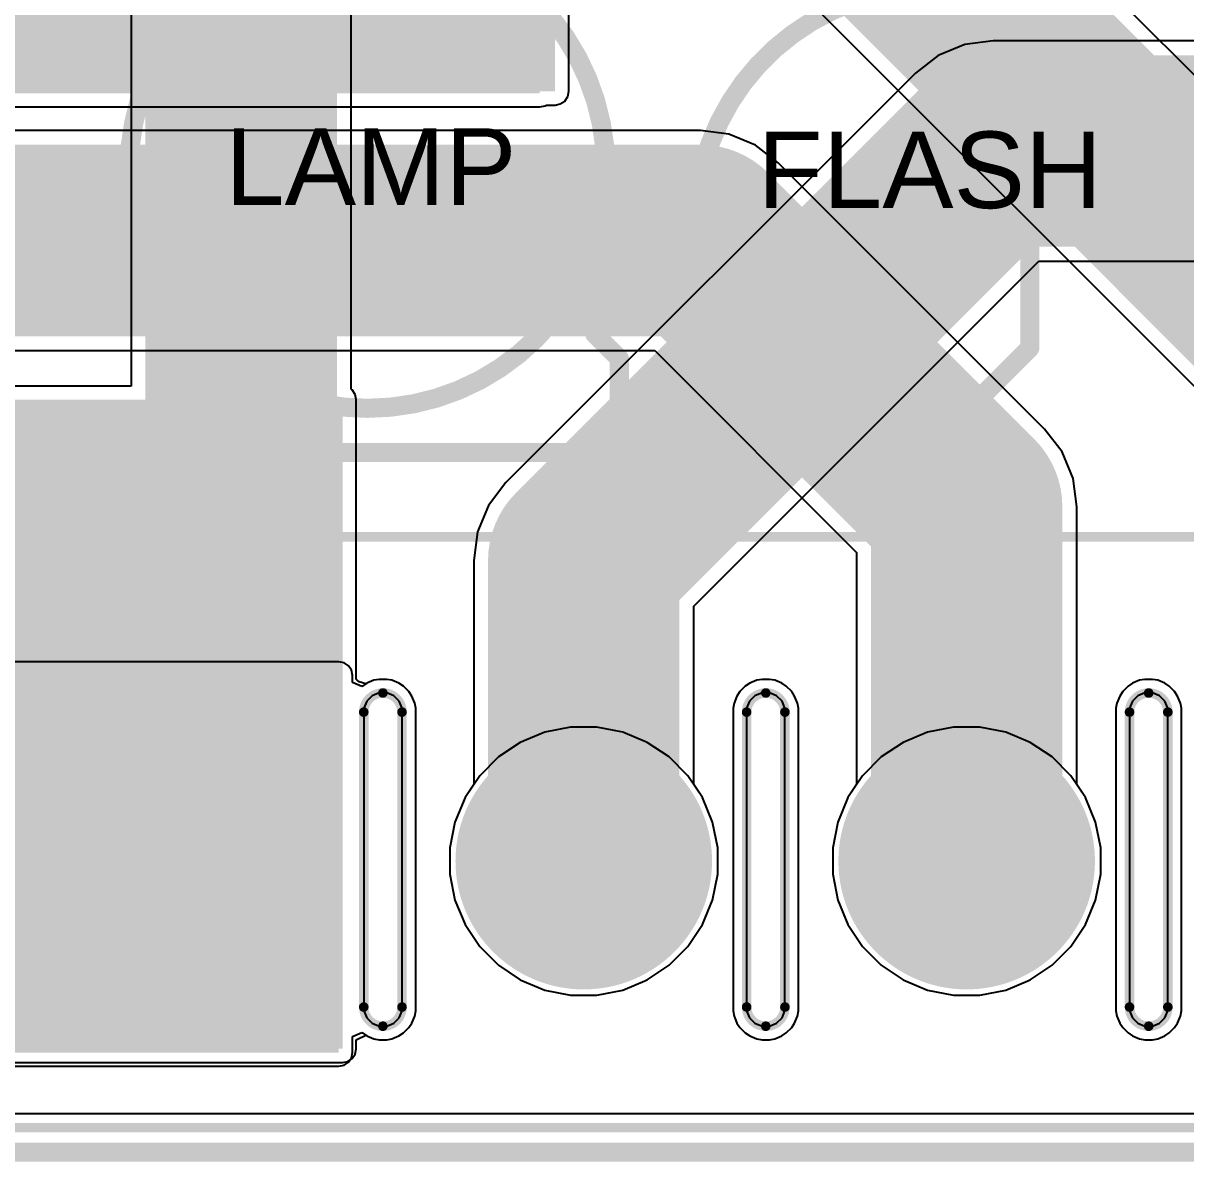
# Model space of a CAD drawing. Header units: millimetres. Extents: x -5 to 123, y 0 to 98.
# Drawn here: x 11.38 to 26.81, y -0.13 to 14.97 of the extents above; entities that cross this region are included whole.
import ezdxf

# ---------------------------------------------------------------- set-up
doc = ezdxf.new("R2010")
doc.units = ezdxf.units.MM
for name, color, linetype in [('BottomLayer', 5, 'Continuous'), ('BottomSolder', 6, 'Continuous'), ('Mechanical2', 216, 'Continuous'), ('MultiLayer', 9, 'Continuous'), ('PadHoleLayer', 156, 'Continuous'), ('TopLayer', 1, 'Continuous'), ('TopOverlay', 2, 'Continuous'), ('TopSolder', 216, 'Continuous')]:
    doc.layers.add(name, color=color, linetype=linetype)
doc.styles.add('Arial', font='', dxfattribs={"height": 0.2})
doc.styles.get('Arial').set_extended_font_data('Arial')

# ---------------------------------------------------------------- blocks, each defined once
blk = doc.blocks.new('DB2EVC_5_08_8P_GN_101')
at = {"layer": 'BottomLayer'}
h = blk.add_hatch(color=5, dxfattribs=at)
edge = h.paths.add_edge_path()
edge.add_arc((-7.62, 0), 1.6, 0, 360)
h = blk.add_hatch(color=5, dxfattribs=at)
edge = h.paths.add_edge_path()
edge.add_arc((-2.54, 0), 1.6, 0, 360)
h = blk.add_hatch(color=5, dxfattribs=at)
edge = h.paths.add_edge_path()
edge.add_arc((2.54, 0), 1.6, 0, 360)
at = {"layer": 'BottomSolder'}
h = blk.add_hatch(color=6, dxfattribs=at)
edge = h.paths.add_edge_path()
edge.add_arc((-7.62, 0), 1.702, 0, 360)
h = blk.add_hatch(color=6, dxfattribs=at)
edge = h.paths.add_edge_path()
edge.add_arc((-2.54, 0), 1.702, 0, 360)
h = blk.add_hatch(color=6, dxfattribs=at)
edge = h.paths.add_edge_path()
edge.add_arc((2.54, 0), 1.702, 0, 360)
at = {"layer": 'MultiLayer'}
h = blk.add_hatch(color=9, dxfattribs=at)
edge = h.paths.add_edge_path()
edge.add_arc((-7.62, 0), 1.6, 0, 360)
h = blk.add_hatch(color=9, dxfattribs=at)
edge = h.paths.add_edge_path()
edge.add_arc((-2.54, 0), 1.6, 0, 360)
h = blk.add_hatch(color=9, dxfattribs=at)
edge = h.paths.add_edge_path()
edge.add_arc((2.54, 0), 1.6, 0, 360)
at = {"layer": 'PadHoleLayer'}
h = blk.add_hatch(color=156, dxfattribs=at)
edge = h.paths.add_edge_path()
edge.add_arc((-7.62, 0), 0.85, 0, 360)
h = blk.add_hatch(color=156, dxfattribs=at)
edge = h.paths.add_edge_path()
edge.add_arc((-2.54, 0), 0.85, 0, 360)
h = blk.add_hatch(color=156, dxfattribs=at)
edge = h.paths.add_edge_path()
edge.add_arc((2.54, 0), 0.85, 0, 360)
at = {"layer": 'TopLayer'}
h = blk.add_hatch(color=1, dxfattribs=at)
edge = h.paths.add_edge_path()
edge.add_arc((-7.62, 0), 1.6, 0, 360)
h = blk.add_hatch(color=1, dxfattribs=at)
edge = h.paths.add_edge_path()
edge.add_arc((-2.54, 0), 1.6, 0, 360)
h = blk.add_hatch(color=1, dxfattribs=at)
edge = h.paths.add_edge_path()
edge.add_arc((2.54, 0), 1.6, 0, 360)
at = {"layer": 'TopSolder'}
h = blk.add_hatch(color=216, dxfattribs=at)
edge = h.paths.add_edge_path()
edge.add_arc((-7.62, 0), 1.702, 0, 360)
h = blk.add_hatch(color=216, dxfattribs=at)
edge = h.paths.add_edge_path()
edge.add_arc((-2.54, 0), 1.702, 0, 360)
h = blk.add_hatch(color=216, dxfattribs=at)
edge = h.paths.add_edge_path()
edge.add_arc((2.54, 0), 1.702, 0, 360)
at = {"layer": 'TopOverlay', "const_width": 0.127}
for points in [[(-20.365, 4.301), (20.345, 4.301)], [(-20.365, -3.536), (20.345, -3.536)]]:
    blk.add_lwpolyline(points, dxfattribs=at)

msp = doc.modelspace()

# ---------------------------------------------------------------- hatches: boundary and pattern name
at = {"layer": 'BottomLayer'}
msp.add_hatch(color=5, dxfattribs=at).paths.add_polyline_path([(15.621, 9.982), (6.604, 9.982), (6.604, 1.372), (15.621, 1.372)])
at = {"layer": 'TopLayer'}
for points in [[(14.935, 21.107), (14.935, 14.072), (18.44, 14.072), (18.44, 21.107)], [(18.237, 17.755), (1.797, 17.755), (1.797, 14.046), (18.237, 14.046)], [(6.528, 1.321), (15.57, 1.321), (15.57, 6.325), (6.528, 6.325)]]:
    msp.add_hatch(color=1, dxfattribs=at).paths.add_polyline_path(points)

# ---------------------------------------------------------------- linework, layer by layer
at = {"layer": 'BottomLayer'}
for p, q in [((12.815, 19.431), (12.815, 10.163)), ((15.735, 10.12), (15.735, 18.826)), ((23.876, 14.692), (23.524, 14.546)), ((24.254, 14.741), (23.876, 14.692)), ((31.449, 14.741), (24.254, 14.741)), ((23.524, 14.546), (23.221, 14.314)), ((23.221, 14.314), (17.789, 8.881)), ((20.282, 7.244), (24.859, 11.821)), ((24.859, 11.821), (31.449, 11.821)), ((12.815, 10.163), (10.389, 10.163)), ((15.749, 10.11), (15.735, 10.12)), ((15.788, 10.052), (15.749, 10.11)), ((15.802, 9.982), (15.788, 10.052)), ((15.802, 6.274), (15.802, 9.982)), ((17.789, 8.881), (17.557, 8.579)), ((17.557, 8.579), (17.411, 8.227)), ((17.411, 8.227), (17.361, 7.849)), ((17.361, 7.849), (17.361, 4.875)), ((20.282, 4.875), (20.282, 7.244)), ((15.814, 6.261), (15.802, 6.274)), ((15.841, 6.24), (15.814, 6.261)), ((15.929, 6.211), (15.841, 6.24)), ((15.943, 6.22), (15.929, 6.211)), ((16.036, 6.259), (15.943, 6.22)), ((16.106, 6.272), (16.036, 6.259)), ((16.207, 6.272), (16.106, 6.272)), ((16.276, 6.259), (16.207, 6.272)), ((16.369, 6.22), (16.276, 6.259)), ((16.428, 6.181), (16.369, 6.22)), ((16.369, 6.22), (16.369, 6.22)), ((16.5, 6.109), (16.428, 6.181)), ((20.964, 6.181), (20.893, 6.109)), ((21.023, 6.22), (20.964, 6.181)), ((21.116, 6.259), (21.023, 6.22)), ((21.186, 6.272), (21.116, 6.259)), ((21.287, 6.272), (21.186, 6.272)), ((21.356, 6.259), (21.287, 6.272)), ((21.449, 6.22), (21.356, 6.259)), ((21.508, 6.181), (21.449, 6.22)), ((21.449, 6.22), (21.449, 6.22)), ((21.58, 6.109), (21.508, 6.181)), ((26.044, 6.181), (25.973, 6.109)), ((26.103, 6.22), (26.044, 6.181)), ((26.196, 6.259), (26.103, 6.22)), ((26.266, 6.272), (26.196, 6.259)), ((26.367, 6.272), (26.266, 6.272)), ((26.436, 6.259), (26.367, 6.272)), ((26.529, 6.22), (26.436, 6.259)), ((26.588, 6.181), (26.529, 6.22)), ((26.529, 6.22), (26.529, 6.22)), ((26.66, 6.109), (26.588, 6.181)), ((16.539, 6.05), (16.5, 6.109)), ((16.578, 5.957), (16.539, 6.05)), ((20.853, 6.05), (20.815, 5.957)), ((20.893, 6.109), (20.853, 6.05)), ((21.619, 6.05), (21.58, 6.109)), ((21.658, 5.957), (21.619, 6.05)), ((25.933, 6.05), (25.895, 5.957)), ((25.973, 6.109), (25.933, 6.05)), ((26.699, 6.05), (26.66, 6.109)), ((26.738, 5.957), (26.699, 6.05)), ((16.591, 5.888), (16.578, 5.957)), ((16.591, 1.874), (16.591, 5.888)), ((20.815, 5.957), (20.801, 5.888)), ((20.801, 5.888), (20.801, 1.874)), ((21.671, 5.888), (21.658, 5.957)), ((21.671, 1.874), (21.671, 5.888)), ((25.895, 5.957), (25.881, 5.888)), ((25.881, 5.888), (25.881, 1.874)), ((26.751, 5.888), (26.738, 5.957)), ((26.751, 1.874), (26.751, 5.888)), ((23.383, 5.57), (23.059, 5.436)), ((23.726, 5.639), (23.383, 5.57)), ((24.076, 5.639), (23.726, 5.639)), ((24.42, 5.57), (24.076, 5.639)), ((24.744, 5.436), (24.42, 5.57)), ((23.059, 5.436), (22.768, 5.242)), ((25.035, 5.242), (24.744, 5.436)), ((22.768, 5.242), (22.52, 4.994)), ((25.282, 4.994), (25.035, 5.242)), ((22.52, 4.994), (22.326, 4.703)), ((25.477, 4.703), (25.282, 4.994)), ((17.361, 4.875), (17.246, 4.703)), ((20.397, 4.703), (20.282, 4.875)), ((17.246, 4.703), (17.112, 4.379)), ((20.531, 4.379), (20.397, 4.703)), ((22.326, 4.703), (22.192, 4.379)), ((25.611, 4.379), (25.477, 4.703)), ((17.112, 4.379), (17.044, 4.036)), ((20.599, 4.036), (20.531, 4.379)), ((22.192, 4.379), (22.124, 4.036)), ((25.679, 4.036), (25.611, 4.379)), ((17.044, 4.036), (17.044, 3.686)), ((20.599, 3.686), (20.599, 4.036)), ((22.124, 4.036), (22.124, 3.686)), ((25.679, 3.686), (25.679, 4.036)), ((17.044, 3.686), (17.112, 3.342)), ((20.531, 3.342), (20.599, 3.686)), ((22.124, 3.686), (22.192, 3.342)), ((25.611, 3.342), (25.679, 3.686)), ((17.112, 3.342), (17.246, 3.019)), ((20.397, 3.019), (20.531, 3.342)), ((22.192, 3.342), (22.326, 3.019)), ((25.477, 3.019), (25.611, 3.342)), ((17.246, 3.019), (17.44, 2.728)), ((20.202, 2.728), (20.397, 3.019)), ((22.326, 3.019), (22.52, 2.728)), ((25.282, 2.728), (25.477, 3.019)), ((17.44, 2.728), (17.688, 2.48)), ((19.955, 2.48), (20.202, 2.728)), ((22.52, 2.728), (22.768, 2.48)), ((25.035, 2.48), (25.282, 2.728)), ((17.688, 2.48), (17.979, 2.285)), ((19.664, 2.285), (19.955, 2.48)), ((22.768, 2.48), (23.059, 2.285)), ((24.744, 2.285), (25.035, 2.48)), ((17.979, 2.285), (18.303, 2.151)), ((19.34, 2.151), (19.664, 2.285)), ((23.059, 2.285), (23.383, 2.151)), ((24.42, 2.151), (24.744, 2.285)), ((18.303, 2.151), (18.646, 2.083)), ((18.646, 2.083), (18.996, 2.083)), ((18.996, 2.083), (19.34, 2.151)), ((23.383, 2.151), (23.726, 2.083)), ((23.726, 2.083), (24.076, 2.083)), ((24.076, 2.083), (24.42, 2.151)), ((16.578, 1.805), (16.591, 1.874)), ((20.801, 1.874), (20.815, 1.805)), ((21.658, 1.805), (21.671, 1.874)), ((25.881, 1.874), (25.895, 1.805)), ((26.738, 1.805), (26.751, 1.874)), ((16.5, 1.653), (16.539, 1.712)), ((16.539, 1.712), (16.578, 1.805)), ((16.539, 1.712), (16.539, 1.712)), ((20.815, 1.805), (20.853, 1.712)), ((20.853, 1.712), (20.893, 1.653)), ((21.58, 1.653), (21.619, 1.712)), ((21.619, 1.712), (21.658, 1.805)), ((21.619, 1.712), (21.619, 1.712)), ((25.895, 1.805), (25.933, 1.712)), ((25.933, 1.712), (25.973, 1.653)), ((26.66, 1.653), (26.699, 1.712)), ((26.699, 1.712), (26.738, 1.805)), ((26.699, 1.712), (26.699, 1.712)), ((15.809, 1.496), (15.929, 1.551)), ((15.929, 1.551), (15.943, 1.542)), ((16.369, 1.542), (16.428, 1.581)), ((16.428, 1.581), (16.5, 1.653)), ((20.893, 1.653), (20.964, 1.581)), ((20.964, 1.581), (21.023, 1.542)), ((21.449, 1.542), (21.508, 1.581)), ((21.508, 1.581), (21.58, 1.653)), ((25.973, 1.653), (26.044, 1.581)), ((26.044, 1.581), (26.103, 1.542)), ((26.529, 1.542), (26.588, 1.581)), ((26.588, 1.581), (26.66, 1.653)), ((15.802, 1.488), (15.809, 1.496)), ((15.802, 1.372), (15.802, 1.488)), ((15.943, 1.542), (16.036, 1.504)), ((16.036, 1.504), (16.106, 1.49)), ((16.106, 1.49), (16.207, 1.49)), ((16.207, 1.49), (16.276, 1.504)), ((16.276, 1.504), (16.369, 1.542)), ((21.023, 1.542), (21.116, 1.504)), ((21.116, 1.504), (21.186, 1.49)), ((21.186, 1.49), (21.287, 1.49)), ((21.287, 1.49), (21.356, 1.504)), ((21.356, 1.504), (21.449, 1.542)), ((26.103, 1.542), (26.196, 1.504)), ((26.196, 1.504), (26.266, 1.49)), ((26.266, 1.49), (26.367, 1.49)), ((26.367, 1.49), (26.436, 1.504)), ((26.436, 1.504), (26.529, 1.542)), ((15.69, 1.204), (15.749, 1.243)), ((15.749, 1.243), (15.788, 1.302)), ((15.788, 1.302), (15.802, 1.372)), ((6.604, 1.19), (15.621, 1.19)), ((15.621, 1.19), (15.69, 1.204)), ((122.504, 0.508), (0.559, 0.508))]:
    msp.add_line(p, q, dxfattribs=at)
at = {"layer": 'BottomLayer', "const_width": 2.54}
for points in [[(14.275, 4.573), (14.275, 19.431)], [(18.821, 7.849), (24.254, 13.281)], [(24.254, 13.281), (31.683, 13.281)], [(18.821, 3.861), (18.821, 7.849)], [(13.741, 4.039), (14.275, 4.573)], [(13.741, 3.861), (13.741, 4.039)]]:
    msp.add_lwpolyline(points, dxfattribs=at)
at = {"layer": 'BottomLayer', "const_width": 1.27}
for points in [[(23.619, 13.281, 1), (24.889, 13.281, 1)], [(23.619, 13.281, 1), (24.889, 13.281, 1)], [(18.186, 7.849, 1), (19.456, 7.849, 1)], [(18.186, 7.849, 1), (19.456, 7.849, 1)], [(13.64, 4.573, 1), (14.91, 4.573, 1)], [(13.64, 4.573, 1), (14.91, 4.573, 1)], [(13.106, 4.039, 1), (14.376, 4.039, 1)], [(13.106, 4.039, 1), (14.376, 4.039, 1)], [(13.106, 3.861, 1), (14.376, 3.861, 1)], [(18.186, 3.861, 1), (19.456, 3.861, 1)]]:
    msp.add_lwpolyline(points, format="xyb", close=True, dxfattribs=at)
at = {"layer": 'Mechanical2', "const_width": 0.127}
for points in [[(15.902, 5.837, -0.414214), (16.156, 6.091)], [(16.156, 6.091, -0.414214), (16.41, 5.837)], [(20.982, 5.837, -0.414214), (21.236, 6.091)], [(21.236, 6.091, -0.414214), (21.49, 5.837)], [(26.062, 5.837, -0.414214), (26.316, 6.091)], [(26.316, 6.091, -0.414214), (26.57, 5.837)], [(16.156, 1.671, -0.414214), (15.902, 1.925)], [(16.41, 1.925, -0.414214), (16.156, 1.671)], [(21.236, 1.671, -0.414214), (20.982, 1.925)], [(21.49, 1.925, -0.414214), (21.236, 1.671)], [(26.316, 1.671, -0.414214), (26.062, 1.925)], [(26.57, 1.925, -0.414214), (26.316, 1.671)]]:
    msp.add_lwpolyline(points, format="xyb", dxfattribs=at)
at = {"layer": 'Mechanical2', "const_width": 0.0635}
for points in [[(16.124, 6.091, 1), (16.188, 6.091, 1)], [(16.124, 6.091, 1), (16.188, 6.091, 1)], [(21.204, 6.091, 1), (21.268, 6.091, 1)], [(21.204, 6.091, 1), (21.268, 6.091, 1)], [(26.284, 6.091, 1), (26.348, 6.091, 1)], [(26.284, 6.091, 1), (26.348, 6.091, 1)], [(15.87, 5.837, 1), (15.934, 5.837, 1)], [(15.87, 5.837, 1), (15.934, 5.837, 1)], [(16.378, 5.837, 1), (16.442, 5.837, 1)], [(16.378, 5.837, 1), (16.442, 5.837, 1)], [(20.95, 5.837, 1), (21.014, 5.837, 1)], [(20.95, 5.837, 1), (21.014, 5.837, 1)], [(21.458, 5.837, 1), (21.522, 5.837, 1)], [(21.458, 5.837, 1), (21.522, 5.837, 1)], [(26.03, 5.837, 1), (26.094, 5.837, 1)], [(26.03, 5.837, 1), (26.094, 5.837, 1)], [(26.538, 5.837, 1), (26.602, 5.837, 1)], [(26.538, 5.837, 1), (26.602, 5.837, 1)], [(15.87, 1.925, 1), (15.934, 1.925, 1)], [(15.87, 1.925, 1), (15.934, 1.925, 1)], [(16.378, 1.925, 1), (16.442, 1.925, 1)], [(16.378, 1.925, 1), (16.442, 1.925, 1)], [(20.95, 1.925, 1), (21.014, 1.925, 1)], [(20.95, 1.925, 1), (21.014, 1.925, 1)], [(21.458, 1.925, 1), (21.522, 1.925, 1)], [(21.458, 1.925, 1), (21.522, 1.925, 1)], [(26.03, 1.925, 1), (26.094, 1.925, 1)], [(26.03, 1.925, 1), (26.094, 1.925, 1)], [(26.538, 1.925, 1), (26.602, 1.925, 1)], [(26.538, 1.925, 1), (26.602, 1.925, 1)], [(16.124, 1.671, 1), (16.188, 1.671, 1)], [(16.124, 1.671, 1), (16.188, 1.671, 1)], [(21.204, 1.671, 1), (21.268, 1.671, 1)], [(21.204, 1.671, 1), (21.268, 1.671, 1)], [(26.284, 1.671, 1), (26.348, 1.671, 1)], [(26.284, 1.671, 1), (26.348, 1.671, 1)]]:
    msp.add_lwpolyline(points, format="xyb", close=True, dxfattribs=at)
at = {"layer": 'Mechanical2'}
for points, const_width in [([(15.902, 1.925), (15.902, 5.837)], 0.127), ([(16.41, 1.925), (16.41, 5.837)], 0.127), ([(20.982, 1.925), (20.982, 5.837)], 0.127), ([(21.49, 1.925), (21.49, 5.837)], 0.127), ([(26.062, 1.925), (26.062, 5.837)], 0.127), ([(26.57, 1.925), (26.57, 5.837)], 0.127), ([(0, 0), (123, 0)], 0.254)]:
    msp.add_lwpolyline(points, dxfattribs=dict(at, const_width=const_width))
at = {"layer": 'MultiLayer'}
for p, q in [((16.012, 6.053), (15.941, 5.981)), ((16.106, 6.091), (16.012, 6.053)), ((16.156, 6.091), (16.106, 6.091)), ((16.207, 6.091), (16.156, 6.091)), ((16.3, 6.053), (16.207, 6.091)), ((16.372, 5.981), (16.3, 6.053)), ((21.092, 6.053), (21.021, 5.981)), ((21.186, 6.091), (21.092, 6.053)), ((21.236, 6.091), (21.186, 6.091)), ((21.287, 6.091), (21.236, 6.091)), ((21.38, 6.053), (21.287, 6.091)), ((21.452, 5.981), (21.38, 6.053)), ((26.172, 6.053), (26.101, 5.981)), ((26.266, 6.091), (26.172, 6.053)), ((26.316, 6.091), (26.266, 6.091)), ((26.367, 6.091), (26.316, 6.091)), ((26.46, 6.053), (26.367, 6.091)), ((26.532, 5.981), (26.46, 6.053)), ((15.941, 5.981), (15.902, 5.888)), ((15.902, 5.888), (15.902, 5.837)), ((16.41, 5.888), (16.372, 5.981)), ((16.41, 5.837), (16.41, 5.888)), ((21.021, 5.981), (20.982, 5.888)), ((20.982, 5.888), (20.982, 5.837)), ((21.49, 5.888), (21.452, 5.981)), ((21.49, 5.837), (21.49, 5.888)), ((26.101, 5.981), (26.062, 5.888)), ((26.062, 5.888), (26.062, 5.837)), ((26.57, 5.888), (26.532, 5.981)), ((26.57, 5.837), (26.57, 5.888)), ((15.902, 5.837), (15.902, 1.925)), ((15.902, 5.837), (15.902, 5.837)), ((16.41, 1.925), (16.41, 5.837)), ((20.982, 5.837), (20.982, 1.925)), ((20.982, 5.837), (20.982, 5.837)), ((21.49, 1.925), (21.49, 5.837)), ((26.062, 5.837), (26.062, 1.925)), ((26.062, 5.837), (26.062, 5.837)), ((26.57, 1.925), (26.57, 5.837)), ((15.902, 1.925), (15.902, 1.874)), ((15.902, 1.874), (15.941, 1.781)), ((16.372, 1.781), (16.41, 1.874)), ((16.41, 1.874), (16.41, 1.925)), ((16.41, 1.925), (16.41, 1.925)), ((20.982, 1.925), (20.982, 1.874)), ((20.982, 1.874), (21.021, 1.781)), ((21.452, 1.781), (21.49, 1.874)), ((21.49, 1.874), (21.49, 1.925)), ((21.49, 1.925), (21.49, 1.925)), ((26.062, 1.925), (26.062, 1.874)), ((26.062, 1.874), (26.101, 1.781)), ((26.532, 1.781), (26.57, 1.874)), ((26.57, 1.874), (26.57, 1.925)), ((26.57, 1.925), (26.57, 1.925)), ((15.941, 1.781), (16.012, 1.71)), ((16.012, 1.71), (16.106, 1.671)), ((16.207, 1.671), (16.3, 1.71)), ((16.3, 1.71), (16.372, 1.781)), ((21.021, 1.781), (21.092, 1.71)), ((21.092, 1.71), (21.186, 1.671)), ((21.287, 1.671), (21.38, 1.71)), ((21.38, 1.71), (21.452, 1.781)), ((26.101, 1.781), (26.172, 1.71)), ((26.172, 1.71), (26.266, 1.671)), ((26.367, 1.671), (26.46, 1.71)), ((26.46, 1.71), (26.532, 1.781)), ((16.106, 1.671), (16.156, 1.671)), ((16.156, 1.671), (16.207, 1.671)), ((21.186, 1.671), (21.236, 1.671)), ((21.236, 1.671), (21.287, 1.671)), ((26.266, 1.671), (26.316, 1.671)), ((26.316, 1.671), (26.367, 1.671))]:
    msp.add_line(p, q, dxfattribs=at)
at = {"layer": 'TopLayer'}
for p, q in [((18.622, 14.072), (18.622, 21.107)), ((29.602, 11.605), (23.609, 17.597)), ((21.116, 15.96), (27.521, 9.555)), ((18.608, 14.002), (18.622, 14.072)), ((18.307, 13.878), (18.325, 13.89)), ((18.325, 13.89), (18.44, 13.89)), ((18.44, 13.89), (18.51, 13.904)), ((18.51, 13.904), (18.569, 13.943)), ((18.569, 13.943), (18.608, 14.002)), ((5.591, 13.864), (18.237, 13.864)), ((18.237, 13.864), (18.307, 13.878)), ((20.368, 13.553), (9.093, 13.553)), ((20.746, 13.503), (20.368, 13.553)), ((21.099, 13.357), (20.746, 13.503)), ((21.401, 13.125), (21.099, 13.357)), ((24.934, 9.592), (21.401, 13.125)), ((9.093, 10.633), (19.764, 10.633)), ((19.764, 10.633), (22.441, 7.955)), ((25.166, 9.29), (24.934, 9.592)), ((25.312, 8.938), (25.166, 9.29)), ((25.362, 8.56), (25.312, 8.938)), ((25.362, 4.875), (25.362, 8.56)), ((22.441, 7.955), (22.441, 4.875)), ((15.57, 6.506), (6.528, 6.506)), ((15.64, 6.492), (15.57, 6.506)), ((15.698, 6.453), (15.64, 6.492)), ((15.738, 6.394), (15.698, 6.453)), ((15.751, 6.325), (15.738, 6.394)), ((15.751, 6.228), (15.751, 6.325)), ((15.878, 6.175), (15.751, 6.228)), ((15.884, 6.181), (15.878, 6.175)), ((15.943, 6.22), (15.884, 6.181)), ((16.036, 6.259), (15.943, 6.22)), ((16.106, 6.272), (16.036, 6.259)), ((16.207, 6.272), (16.106, 6.272)), ((16.276, 6.259), (16.207, 6.272)), ((16.369, 6.22), (16.276, 6.259)), ((16.428, 6.181), (16.369, 6.22)), ((16.369, 6.22), (16.369, 6.22)), ((16.5, 6.109), (16.428, 6.181)), ((20.964, 6.181), (20.893, 6.109)), ((21.023, 6.22), (20.964, 6.181)), ((21.116, 6.259), (21.023, 6.22)), ((21.186, 6.272), (21.116, 6.259)), ((21.287, 6.272), (21.186, 6.272)), ((21.356, 6.259), (21.287, 6.272)), ((21.449, 6.22), (21.356, 6.259)), ((21.508, 6.181), (21.449, 6.22)), ((21.449, 6.22), (21.449, 6.22)), ((21.58, 6.109), (21.508, 6.181)), ((26.044, 6.181), (25.973, 6.109)), ((26.103, 6.22), (26.044, 6.181)), ((26.196, 6.259), (26.103, 6.22)), ((26.266, 6.272), (26.196, 6.259)), ((26.367, 6.272), (26.266, 6.272)), ((26.436, 6.259), (26.367, 6.272)), ((26.529, 6.22), (26.436, 6.259)), ((26.588, 6.181), (26.529, 6.22)), ((26.529, 6.22), (26.529, 6.22)), ((26.66, 6.109), (26.588, 6.181)), ((16.539, 6.05), (16.5, 6.109)), ((16.578, 5.957), (16.539, 6.05)), ((20.853, 6.05), (20.815, 5.957)), ((20.893, 6.109), (20.853, 6.05)), ((21.619, 6.05), (21.58, 6.109)), ((21.658, 5.957), (21.619, 6.05)), ((25.933, 6.05), (25.895, 5.957)), ((25.973, 6.109), (25.933, 6.05)), ((26.699, 6.05), (26.66, 6.109)), ((26.738, 5.957), (26.699, 6.05)), ((16.591, 5.888), (16.578, 5.957)), ((16.591, 1.874), (16.591, 5.888)), ((20.815, 5.957), (20.801, 5.888)), ((20.801, 5.888), (20.801, 1.874)), ((21.671, 5.888), (21.658, 5.957)), ((21.671, 1.874), (21.671, 5.888)), ((25.895, 5.957), (25.881, 5.888)), ((25.881, 5.888), (25.881, 1.874)), ((26.751, 5.888), (26.738, 5.957)), ((26.751, 1.874), (26.751, 5.888)), ((18.303, 5.57), (17.979, 5.436)), ((18.646, 5.639), (18.303, 5.57)), ((18.996, 5.639), (18.646, 5.639)), ((19.34, 5.57), (18.996, 5.639)), ((19.664, 5.436), (19.34, 5.57)), ((17.979, 5.436), (17.688, 5.242)), ((19.955, 5.242), (19.664, 5.436)), ((17.688, 5.242), (17.44, 4.994)), ((20.202, 4.994), (19.955, 5.242)), ((17.44, 4.994), (17.246, 4.703)), ((20.397, 4.703), (20.202, 4.994)), ((22.441, 4.875), (22.326, 4.703)), ((25.477, 4.703), (25.362, 4.875)), ((17.246, 4.703), (17.112, 4.379)), ((20.531, 4.379), (20.397, 4.703)), ((22.326, 4.703), (22.192, 4.379)), ((25.611, 4.379), (25.477, 4.703)), ((17.112, 4.379), (17.044, 4.036)), ((20.599, 4.036), (20.531, 4.379)), ((22.192, 4.379), (22.124, 4.036)), ((25.679, 4.036), (25.611, 4.379)), ((17.044, 4.036), (17.044, 3.686)), ((20.599, 3.686), (20.599, 4.036)), ((22.124, 4.036), (22.124, 3.686)), ((25.679, 3.686), (25.679, 4.036)), ((17.044, 3.686), (17.112, 3.342)), ((20.531, 3.342), (20.599, 3.686)), ((22.124, 3.686), (22.192, 3.342)), ((25.611, 3.342), (25.679, 3.686)), ((17.112, 3.342), (17.246, 3.019)), ((20.397, 3.019), (20.531, 3.342)), ((22.192, 3.342), (22.326, 3.019)), ((25.477, 3.019), (25.611, 3.342)), ((17.246, 3.019), (17.44, 2.728)), ((20.202, 2.728), (20.397, 3.019)), ((22.326, 3.019), (22.52, 2.728)), ((25.282, 2.728), (25.477, 3.019)), ((17.44, 2.728), (17.688, 2.48)), ((19.955, 2.48), (20.202, 2.728)), ((22.52, 2.728), (22.768, 2.48)), ((25.035, 2.48), (25.282, 2.728)), ((17.688, 2.48), (17.979, 2.285)), ((19.664, 2.285), (19.955, 2.48)), ((22.768, 2.48), (23.059, 2.285)), ((24.744, 2.285), (25.035, 2.48)), ((17.979, 2.285), (18.303, 2.151)), ((19.34, 2.151), (19.664, 2.285)), ((23.059, 2.285), (23.383, 2.151)), ((24.42, 2.151), (24.744, 2.285)), ((18.303, 2.151), (18.646, 2.083)), ((18.646, 2.083), (18.996, 2.083)), ((18.996, 2.083), (19.34, 2.151)), ((23.383, 2.151), (23.726, 2.083)), ((23.726, 2.083), (24.076, 2.083)), ((24.076, 2.083), (24.42, 2.151)), ((16.578, 1.805), (16.591, 1.874)), ((20.801, 1.874), (20.815, 1.805)), ((21.658, 1.805), (21.671, 1.874)), ((25.881, 1.874), (25.895, 1.805)), ((26.738, 1.805), (26.751, 1.874)), ((16.5, 1.653), (16.539, 1.712)), ((16.539, 1.712), (16.578, 1.805)), ((16.539, 1.712), (16.539, 1.712)), ((20.815, 1.805), (20.853, 1.712)), ((20.853, 1.712), (20.893, 1.653)), ((21.58, 1.653), (21.619, 1.712)), ((21.619, 1.712), (21.658, 1.805)), ((21.619, 1.712), (21.619, 1.712)), ((25.895, 1.805), (25.933, 1.712)), ((25.933, 1.712), (25.973, 1.653)), ((26.66, 1.653), (26.699, 1.712)), ((26.699, 1.712), (26.738, 1.805)), ((26.699, 1.712), (26.699, 1.712)), ((15.751, 1.535), (15.878, 1.587)), ((15.878, 1.587), (15.884, 1.581)), ((15.884, 1.581), (15.943, 1.542)), ((16.369, 1.542), (16.428, 1.581)), ((16.428, 1.581), (16.5, 1.653)), ((20.893, 1.653), (20.964, 1.581)), ((20.964, 1.581), (21.023, 1.542)), ((21.449, 1.542), (21.508, 1.581)), ((21.508, 1.581), (21.58, 1.653)), ((25.973, 1.653), (26.044, 1.581)), ((26.044, 1.581), (26.103, 1.542)), ((26.529, 1.542), (26.588, 1.581)), ((26.588, 1.581), (26.66, 1.653)), ((15.751, 1.321), (15.751, 1.535)), ((15.943, 1.542), (16.036, 1.504)), ((16.036, 1.504), (16.106, 1.49)), ((16.106, 1.49), (16.207, 1.49)), ((16.207, 1.49), (16.276, 1.504)), ((16.276, 1.504), (16.369, 1.542)), ((21.023, 1.542), (21.116, 1.504)), ((21.116, 1.504), (21.186, 1.49)), ((21.186, 1.49), (21.287, 1.49)), ((21.287, 1.49), (21.356, 1.504)), ((21.356, 1.504), (21.449, 1.542)), ((26.103, 1.542), (26.196, 1.504)), ((26.196, 1.504), (26.266, 1.49)), ((26.266, 1.49), (26.367, 1.49)), ((26.367, 1.49), (26.436, 1.504)), ((26.436, 1.504), (26.529, 1.542)), ((15.698, 1.193), (15.738, 1.251)), ((15.738, 1.251), (15.751, 1.321)), ((6.528, 1.14), (15.57, 1.14)), ((15.57, 1.14), (15.64, 1.153)), ((15.64, 1.153), (15.698, 1.193)), ((122.504, 0.508), (0.559, 0.508))]:
    msp.add_line(p, q, dxfattribs=at)
at = {"layer": 'TopLayer', "const_width": 2.54}
for points in [[(22.149, 16.993), (28.981, 10.16)], [(9.093, 12.093), (20.368, 12.093)], [(20.368, 12.093), (23.901, 8.56)], [(23.901, 3.861), (23.901, 8.56)]]:
    msp.add_lwpolyline(points, dxfattribs=at)
at = {"layer": 'TopLayer', "const_width": 1.27}
for points in [[(19.733, 12.093, 1), (21.003, 12.093, 1)], [(19.733, 12.093, 1), (21.003, 12.093, 1)], [(23.266, 8.56, 1), (24.536, 8.56, 1)], [(23.266, 8.56, 1), (24.536, 8.56, 1)], [(23.266, 3.861, 1), (24.536, 3.861, 1)]]:
    msp.add_lwpolyline(points, format="xyb", close=True, dxfattribs=at)
at = {"layer": 'TopOverlay'}
for points, const_width in [([(19.114, 13.03, 1), (12.788, 13.03, 1)], 0.254), ([(12.725, 13.03, 1), (12.852, 13.03, 1)], 0.127), ([(19.051, 13.03, 1), (19.178, 13.03, 1)], 0.127), ([(18.903, 12.073, 1), (19.03, 12.073, 1)], 0.127), ([(20.239, 12.177, 1), (20.366, 12.177, 1)], 0.127), ([(20.289, 12.177, 1), (20.416, 12.177, 1)], 0.127), ([(21.41, 12.177, 1), (21.537, 12.177, 1)], 0.127), ([(24.676, 12.177, 1), (24.803, 12.177, 1)], 0.127), ([(26.562, 12.192, 1), (26.689, 12.192, 1)], 0.127), ([(26.562, 12.177, 1), (26.689, 12.177, 1)], 0.127), ([(18.903, 10.853, 1), (19.03, 10.853, 1)], 0.127), ([(18.903, 10.853, 1), (19.03, 10.853, 1)], 0.127), ([(13.7, 10.639, 1), (13.827, 10.639, 1)], 0.127), ([(19.229, 10.527, 1), (19.356, 10.527, 1)], 0.127), ([(19.229, 10.527, 1), (19.356, 10.527, 1)], 0.127), ([(24.676, 10.668, 1), (24.803, 10.668, 1)], 0.127), ([(24.676, 10.668, 1), (24.803, 10.668, 1)], 0.127), ([(23.812, 9.803, 1), (23.939, 9.803, 1)], 0.127), ([(23.812, 9.803, 1), (23.939, 9.803, 1)], 0.127), ([(13.7, 9.282, 1), (13.827, 9.282, 1)], 0.127), ([(21.41, 9.282, 1), (21.537, 9.282, 1)], 0.127), ([(21.41, 9.282, 1), (21.537, 9.282, 1)], 0.127), ([(13.7, 8.449, 1), (13.827, 8.449, 1)], 0.127), ([(19.229, 8.433, 1), (19.356, 8.433, 1)], 0.127), ([(23.812, 8.498, 1), (23.939, 8.498, 1)], 0.127)]:
    msp.add_lwpolyline(points, format="xyb", close=True, dxfattribs=dict(at, const_width=const_width))
at = {"layer": 'TopOverlay', "const_width": 0.254}
msp.add_lwpolyline([(20.302, 12.177, -1.030643), (26.626, 12.192)], format="xyb", dxfattribs=at)
for points in [[(18.966, 10.853), (18.966, 12.073)], [(20.353, 12.177), (26.626, 12.177)], [(21.474, 9.282), (21.474, 12.177)], [(24.74, 10.668), (24.74, 12.177)], [(18.966, 10.853), (19.293, 10.527)], [(13.764, 8.449), (13.764, 10.639)], [(19.293, 8.433), (19.293, 10.527)], [(23.875, 9.803), (24.74, 10.668)], [(23.875, 8.498), (23.875, 9.803)], [(13.764, 9.282), (21.474, 9.282)]]:
    msp.add_lwpolyline(points, dxfattribs=at)

# ---------------------------------------------------------------- block references
msp.add_blockref('DB2EVC_5_08_8P_GN_101', (21.361, 3.861))

# ---------------------------------------------------------------- texts
at = {"layer": 'TopOverlay', "style": 'Arial'}
for s, p in [('LAMP', (14.064, 12.566)), ('FLASH', (21.125, 12.522))]:
    msp.add_text(s, height=1.016, dxfattribs=at).set_placement(p)

doc.saveas('drawing.dxf')
